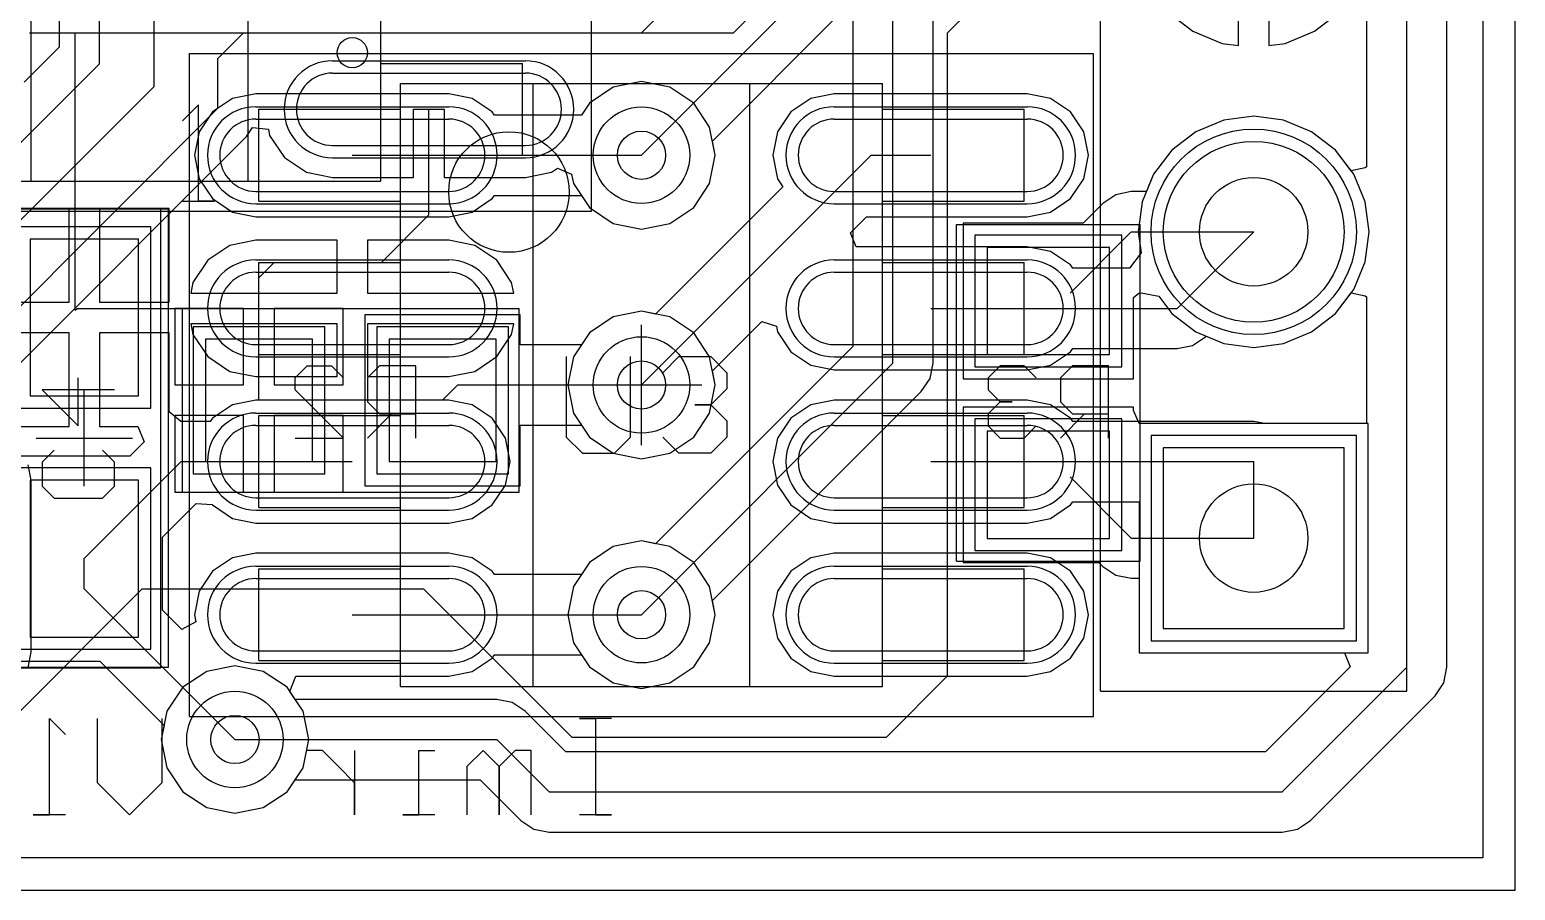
# Model space of a CAD drawing. Header units: millimetres. Extents: x 23.8 to 46.9, y 23.8 to 45.
# Drawn here: x 34.55 to 46.87, y 23.75 to 30.89 of the extents above; entities that cross this region are included whole.
import ezdxf

# ---------------------------------------------------------------- set-up
doc = ezdxf.new("R2010")
doc.units = ezdxf.units.MM
for name, color, linetype in [('BottomLayer', 5, 'Continuous'), ('BottomOverlay', 54, 'Continuous'), ('BottomPaste', 16, 'Continuous'), ('BottomSolder', 6, 'Continuous'), ('KeepOutLayer', 6, 'Continuous'), ('Mechanical13', 56, 'Continuous'), ('Mechanical14', 56, 'Continuous'), ('Mechanical15', 56, 'Continuous'), ('MultiLayer', 9, 'Continuous'), ('PadHoleLayer', 156, 'Continuous'), ('TopLayer', 1, 'Continuous'), ('TopOverlay', 2, 'Continuous'), ('TopPaste', 8, 'Continuous'), ('TopSolder', 216, 'Continuous'), ('ViaHoleLayer', 16, 'Continuous')]:
    doc.layers.add(name, color=color, linetype=linetype)

msp = doc.modelspace()

# ---------------------------------------------------------------- linework, layer by layer
at = {"layer": 'BottomLayer'}
for p, q in [((46.606, 44.745), (46.606, 24.019)), ((41.71, 28.121), (41.71, 36.665)), ((45.974, 25.599), (45.974, 33.02)), ((46.307, 25.599), (46.307, 33.02)), ((34.792, 32.625), (34.792, 30.742)), ((35.125, 30.604), (35.125, 32.625)), ((35.579, 30.416), (35.579, 32.377)), ((42.043, 28.121), (42.043, 32.227)), ((39.624, 30.861), (40.513, 31.75)), ((42.164, 30.861), (43.053, 31.75)), ((44.831, 31.75), (44.831, 30.754)), ((44.577, 30.754), (44.577, 31.623)), ((39.624, 29.845), (41.256, 31.477)), ((45.641, 31.113), (45.641, 29.748)), ((40.212, 29.962), (41.259, 31.009)), ((41.377, 30.96), (41.377, 28.259)), ((43.988, 31.034), (44.198, 30.873)), ((45.21, 30.873), (45.42, 31.034)), ((36.109, 30.648), (36.322, 30.861)), ((36.322, 30.861), (39.624, 30.861)), ((42.164, 25.527), (42.164, 30.861)), ((44.198, 30.873), (44.442, 30.772)), ((44.966, 30.772), (45.21, 30.873)), ((34.792, 30.742), (34.5, 30.451)), ((44.442, 30.772), (44.577, 30.754)), ((44.831, 30.754), (44.966, 30.772)), ((34.12, 29.599), (35.125, 30.604)), ((36.109, 30.234), (36.109, 30.648)), ((37.06, 30.526), (38.66, 30.526)), ((34.3, 29.137), (35.579, 30.416)), ((34.196, 28.321), (36.109, 30.234)), ((37.733, 29.661), (37.733, 30.226)), ((37.733, 30.226), (37.987, 30.226)), ((37.86, 29.351), (37.86, 30.226)), ((37.987, 30.226), (37.987, 29.661)), ((44.456, 30.136), (44.225, 30.04)), ((44.704, 30.168), (44.456, 30.136)), ((44.952, 30.136), (44.704, 30.168)), ((45.183, 30.04), (44.952, 30.136)), ((34.432, 28.085), (36.345, 29.999)), ((36.345, 29.999), (36.396, 30.074)), ((36.396, 30.074), (36.528, 30.061)), ((36.528, 30.061), (36.538, 30.01)), ((36.538, 30.01), (36.661, 29.827)), ((40.236, 29.845), (40.212, 29.962)), ((44.225, 30.04), (44.026, 29.888)), ((45.382, 29.888), (45.183, 30.04)), ((37.06, 29.926), (38.66, 29.926)), ((40.189, 29.611), (40.236, 29.845)), ((44.026, 29.888), (43.874, 29.689)), ((45.514, 29.715), (45.382, 29.888)), ((36.661, 29.827), (36.844, 29.704)), ((38.876, 29.704), (38.926, 29.737)), ((38.926, 29.737), (39.043, 29.689)), ((45.628, 29.741), (45.514, 29.715)), ((45.641, 29.748), (45.628, 29.741)), ((36.844, 29.704), (37.06, 29.661)), ((37.06, 29.661), (37.733, 29.661)), ((37.987, 29.661), (38.66, 29.661)), ((38.66, 29.661), (38.876, 29.704)), ((39.043, 29.689), (39.059, 29.611)), ((39.059, 29.611), (39.191, 29.412)), ((40.057, 29.412), (40.189, 29.611)), ((43.874, 29.689), (43.814, 29.543)), ((43.56, 29.518), (43.452, 29.446)), ((43.688, 29.543), (43.56, 29.518)), ((43.814, 29.543), (43.688, 29.543)), ((37.465, 28.956), (37.86, 29.351)), ((39.191, 29.412), (39.39, 29.28)), ((39.858, 29.28), (40.057, 29.412)), ((43.452, 29.446), (43.288, 29.281)), ((39.39, 29.28), (39.624, 29.233)), ((39.624, 29.233), (39.858, 29.28)), ((43.288, 29.281), (42.292, 29.281)), ((42.292, 29.281), (42.292, 27.992)), ((43.18, 28.702), (43.688, 29.21)), ((43.688, 29.21), (44.704, 29.21)), ((43.508, 29.081), (42.492, 29.081)), ((42.492, 29.081), (42.492, 28.192)), ((43.508, 28.192), (43.508, 29.081)), ((36.449, 28.829), (36.576, 28.956)), ((36.576, 28.956), (37.465, 28.956)), ((36.449, 27.813), (36.449, 28.829)), ((43.708, 28.665), (43.75, 28.7)), ((43.708, 27.992), (43.708, 28.665)), ((43.75, 28.7), (43.771, 28.705)), ((43.771, 28.705), (43.916, 28.677)), ((43.916, 28.677), (44.026, 28.532)), ((45.382, 28.532), (45.514, 28.705)), ((45.514, 28.705), (45.628, 28.679)), ((45.628, 28.679), (45.641, 28.672)), ((45.641, 28.672), (45.641, 27.62)), ((36.322, 28.575), (35.751, 28.575)), ((35.751, 28.575), (35.751, 27.94)), ((36.322, 27.94), (36.322, 28.575)), ((37.148, 28.575), (36.576, 28.575)), ((36.576, 28.575), (36.576, 27.94)), ((37.148, 27.94), (37.148, 28.575)), ((38.617, 28.521), (37.329, 28.521)), ((37.329, 28.521), (37.329, 27.105)), ((38.617, 28.273), (38.617, 28.521)), ((39.39, 28.505), (39.191, 28.373)), ((39.624, 28.552), (39.39, 28.505)), ((39.858, 28.505), (39.624, 28.552)), ((40.057, 28.373), (39.858, 28.505)), ((44.026, 28.532), (44.225, 28.38)), ((45.183, 28.38), (45.382, 28.532)), ((39.191, 28.373), (39.125, 28.273)), ((40.189, 28.174), (40.057, 28.373)), ((44.225, 28.38), (44.456, 28.284)), ((44.952, 28.284), (45.183, 28.38)), ((36.005, 28.321), (36.005, 27.305)), ((36.894, 28.321), (36.005, 28.321)), ((36.894, 27.305), (36.894, 28.321)), ((37.529, 28.321), (37.529, 27.305)), ((38.417, 28.321), (37.529, 28.321)), ((38.417, 27.305), (38.417, 28.321)), ((39.125, 28.273), (38.617, 28.273)), ((41.377, 28.259), (39.741, 26.623)), ((44.456, 28.284), (44.704, 28.252)), ((44.704, 28.252), (44.952, 28.284)), ((39.624, 26.035), (41.71, 28.121)), ((40.236, 27.94), (40.189, 28.174)), ((42.018, 27.993), (42.043, 28.121)), ((42.492, 28.192), (43.508, 28.192)), ((41.946, 27.885), (42.018, 27.993)), ((42.292, 27.992), (43.708, 27.992)), ((35.751, 27.94), (36.322, 27.94)), ((36.576, 27.94), (37.148, 27.94)), ((37.973, 27.813), (38.1, 27.94)), ((38.1, 27.94), (39.624, 27.94)), ((40.189, 27.706), (40.236, 27.94)), ((40.212, 26.152), (41.946, 27.885)), ((43.708, 27.757), (42.292, 27.757)), ((42.292, 27.757), (42.292, 26.468)), ((43.708, 27.728), (43.708, 27.757)), ((36.322, 27.686), (35.751, 27.686)), ((35.751, 27.686), (35.751, 27.051)), ((36.322, 27.051), (36.322, 27.686)), ((37.148, 27.686), (36.576, 27.686)), ((36.576, 27.686), (36.576, 27.051)), ((37.148, 27.051), (37.148, 27.686)), ((40.057, 27.507), (40.189, 27.706)), ((43.754, 27.62), (43.708, 27.728)), ((45.641, 27.62), (43.754, 27.62)), ((38.617, 27.105), (38.617, 27.607)), ((38.617, 27.607), (39.125, 27.607)), ((39.125, 27.607), (39.191, 27.507)), ((39.191, 27.507), (39.39, 27.375)), ((39.858, 27.375), (40.057, 27.507)), ((43.508, 27.557), (42.492, 27.557)), ((42.492, 27.557), (42.492, 26.668)), ((43.508, 26.668), (43.508, 27.557)), ((39.39, 27.375), (39.624, 27.328)), ((39.624, 27.328), (39.858, 27.375)), ((45.454, 27.42), (43.954, 27.42)), ((43.954, 27.42), (43.954, 25.92)), ((45.454, 25.92), (45.454, 27.42)), ((34.558, 27.15), (34.533, 27.278)), ((36.005, 27.305), (36.894, 27.305)), ((37.529, 27.305), (38.417, 27.305)), ((34.558, 25.725), (34.558, 27.15)), ((43.18, 27.178), (43.688, 26.67)), ((35.751, 27.051), (36.322, 27.051)), ((36.576, 27.051), (37.148, 27.051)), ((37.329, 27.105), (38.617, 27.105)), ((39.624, 26.647), (39.39, 26.6)), ((39.741, 26.623), (39.624, 26.647)), ((42.492, 26.668), (43.508, 26.668)), ((43.688, 26.67), (44.704, 26.67)), ((39.39, 26.6), (39.191, 26.468)), ((39.191, 26.468), (39.059, 26.269)), ((42.292, 26.468), (43.418, 26.468)), ((43.418, 26.468), (43.452, 26.434)), ((43.452, 26.434), (43.56, 26.362)), ((39.059, 26.269), (39.012, 26.035)), ((43.56, 26.362), (43.688, 26.337)), ((43.688, 26.337), (43.754, 26.337)), ((43.754, 26.337), (43.754, 25.72)), ((34.25, 25.019), (35.481, 26.25)), ((35.481, 26.25), (37.815, 26.25)), ((37.815, 26.25), (39.046, 25.019)), ((40.236, 26.035), (40.212, 26.152)), ((39.012, 26.035), (39.059, 25.801)), ((40.189, 25.801), (40.236, 26.035)), ((43.954, 25.92), (45.454, 25.92)), ((39.059, 25.801), (39.191, 25.602)), ((40.057, 25.602), (40.189, 25.801)), ((34.533, 25.597), (34.558, 25.725)), ((43.754, 25.72), (45.458, 25.72)), ((45.458, 25.72), (45.506, 25.603)), ((36.016, 25.565), (35.817, 25.433)), ((36.25, 25.612), (36.016, 25.565)), ((36.484, 25.565), (36.25, 25.612)), ((36.683, 25.433), (36.484, 25.565)), ((39.191, 25.602), (39.39, 25.47)), ((39.858, 25.47), (40.057, 25.602)), ((41.656, 25.019), (42.164, 25.527)), ((45.506, 25.603), (44.802, 24.898)), ((44.94, 24.565), (45.974, 25.599)), ((46.282, 25.471), (46.307, 25.599)), ((35.817, 25.433), (35.685, 25.234)), ((36.749, 25.333), (36.683, 25.433)), ((39.39, 25.47), (39.624, 25.423)), ((39.624, 25.423), (39.858, 25.47)), ((46.21, 25.363), (46.282, 25.471)), ((38.423, 25.333), (36.749, 25.333)), ((38.551, 25.308), (38.423, 25.333)), ((38.659, 25.236), (38.551, 25.308)), ((45.176, 24.329), (46.21, 25.363)), ((35.685, 25.234), (35.638, 25)), ((38.996, 24.898), (38.659, 25.236)), ((35.638, 25), (35.685, 24.766)), ((36.25, 25), (38.423, 25)), ((38.423, 25), (38.858, 24.565)), ((39.046, 25.019), (41.656, 25.019)), ((44.802, 24.898), (38.996, 24.898)), ((35.685, 24.766), (35.817, 24.567)), ((36.683, 24.567), (36.749, 24.667)), ((36.749, 24.667), (38.285, 24.667)), ((38.285, 24.667), (38.622, 24.329)), ((35.817, 24.567), (36.016, 24.435)), ((36.484, 24.435), (36.683, 24.567)), ((38.858, 24.565), (44.94, 24.565)), ((36.016, 24.435), (36.25, 24.388)), ((36.25, 24.388), (36.484, 24.435)), ((38.622, 24.329), (38.73, 24.257)), ((45.068, 24.257), (45.176, 24.329)), ((38.73, 24.257), (38.858, 24.232)), ((38.858, 24.232), (44.94, 24.232)), ((44.94, 24.232), (45.068, 24.257)), ((46.606, 24.019), (24.005, 24.019))]:
    msp.add_line(p, q, dxfattribs=at)
for centre, radius in [((39.624, 29.845), 0.4), ((44.704, 29.21), 0.75), ((39.624, 27.94), 0.4), ((39.624, 26.035), 0.4), ((36.25, 25), 0.4)]:
    msp.add_circle(centre, radius, dxfattribs=at)
for centre, start, end in [((37.06, 30.226), 90, 270), ((38.66, 30.226), 270, 90)]:
    msp.add_arc(centre, 0.3, start, end, dxfattribs=at)
at = {"layer": 'BottomOverlay'}
for p, q in [((34.56, 29.631), (34.56, 34.631)), ((36.36, 29.631), (36.36, 34.631)), ((34.56, 29.631), (36.36, 29.631)), ((34.71, 24.375), (34.71, 25.175)), ((34.71, 25.175), (34.843, 25.041)), ((35.11, 24.642), (35.11, 25.175)), ((35.643, 25.175), (35.643, 24.642)), ((39.375, 25.175), (39.108, 25.175)), ((39.108, 25.175), (39.242, 25.175)), ((39.242, 25.175), (39.242, 24.375)), ((36.976, 24.908), (36.842, 24.908)), ((37.109, 24.775), (36.976, 24.908)), ((37.242, 24.908), (37.242, 24.375)), ((37.776, 24.375), (37.776, 24.908)), ((37.776, 24.908), (37.909, 24.908)), ((38.309, 24.908), (38.175, 24.775)), ((38.442, 24.775), (38.309, 24.908)), ((38.575, 24.908), (38.442, 24.775)), ((38.709, 24.908), (38.575, 24.908)), ((38.709, 24.375), (38.709, 24.908)), ((37.242, 24.642), (37.109, 24.775)), ((38.175, 24.775), (38.175, 24.375)), ((38.442, 24.775), (38.442, 24.375)), ((38.442, 24.375), (38.442, 24.775)), ((35.376, 24.375), (35.11, 24.642)), ((35.643, 24.642), (35.376, 24.375)), ((37.242, 24.375), (37.242, 24.642)), ((34.843, 24.375), (34.577, 24.375)), ((34.577, 24.375), (34.71, 24.375)), ((37.909, 24.375), (37.642, 24.375)), ((37.642, 24.375), (37.776, 24.375)), ((39.375, 24.375), (39.108, 24.375)), ((39.242, 24.375), (39.375, 24.375))]:
    msp.add_line(p, q, dxfattribs=at)
at = {"layer": 'BottomPaste'}
for p, q in [((37.06, 30.526), (38.66, 30.526)), ((37.06, 29.926), (38.66, 29.926)), ((43.508, 29.081), (42.492, 29.081)), ((42.492, 29.081), (42.492, 28.192)), ((43.508, 28.192), (43.508, 29.081)), ((36.005, 28.321), (36.005, 27.305)), ((36.894, 28.321), (36.005, 28.321)), ((36.894, 27.305), (36.894, 28.321)), ((37.529, 28.321), (37.529, 27.305)), ((38.417, 28.321), (37.529, 28.321)), ((38.417, 27.305), (38.417, 28.321)), ((42.492, 28.192), (43.508, 28.192)), ((43.508, 27.557), (42.492, 27.557)), ((42.492, 27.557), (42.492, 26.668)), ((43.508, 26.668), (43.508, 27.557)), ((36.005, 27.305), (36.894, 27.305)), ((37.529, 27.305), (38.417, 27.305)), ((42.492, 26.668), (43.508, 26.668))]:
    msp.add_line(p, q, dxfattribs=at)
for centre, start, end in [((37.06, 30.226), 90, 270), ((38.66, 30.226), 270, 90)]:
    msp.add_arc(centre, 0.3, start, end, dxfattribs=at)
at = {"layer": 'BottomSolder'}
for p, q in [((37.06, 30.628), (38.66, 30.628)), ((37.06, 29.824), (38.66, 29.824)), ((43.61, 29.183), (42.39, 29.183)), ((42.39, 29.183), (42.39, 28.091)), ((43.61, 28.091), (43.61, 29.183)), ((35.903, 28.423), (35.903, 27.203)), ((36.995, 28.423), (35.903, 28.423)), ((36.995, 27.203), (36.995, 28.423)), ((37.427, 28.423), (37.427, 27.203)), ((38.519, 28.423), (37.427, 28.423)), ((38.519, 27.203), (38.519, 28.423)), ((42.39, 28.091), (43.61, 28.091)), ((43.61, 27.659), (42.39, 27.659)), ((42.39, 27.659), (42.39, 26.567)), ((43.61, 26.567), (43.61, 27.659)), ((45.556, 27.522), (43.852, 27.522)), ((43.852, 27.522), (43.852, 25.818)), ((45.556, 25.818), (45.556, 27.522)), ((35.903, 27.203), (36.995, 27.203)), ((37.427, 27.203), (38.519, 27.203)), ((42.39, 26.567), (43.61, 26.567)), ((43.852, 25.818), (45.556, 25.818))]:
    msp.add_line(p, q, dxfattribs=at)
msp.add_circle((44.704, 29.21), 0.852, dxfattribs=at)
for centre, start, end in [((37.06, 30.226), 90, 270), ((38.66, 30.226), 270, 90)]:
    msp.add_arc(centre, 0.402, start, end, dxfattribs=at)
at = {"layer": 'KeepOutLayer'}
for p, q in [((46.875, 23.75), (46.875, 45)), ((23.75, 23.75), (46.875, 23.75))]:
    msp.add_line(p, q, dxfattribs=at)
at = {"layer": 'Mechanical13'}
for p, q in [((46.875, 23.75), (46.875, 45)), ((37.624, 25.44), (37.624, 30.44)), ((37.624, 30.44), (41.624, 30.44)), ((41.624, 25.44), (41.624, 30.44)), ((35.947, 30.264), (35.814, 30.13)), ((35.947, 29.464), (35.947, 30.264)), ((36.449, 30.226), (37.624, 30.226)), ((36.449, 29.464), (36.449, 30.226)), ((41.624, 30.226), (42.799, 30.226)), ((42.799, 29.464), (42.799, 30.226)), ((34.365, 29.405), (35.635, 29.405)), ((35.635, 25.595), (35.635, 29.405)), ((35.814, 29.464), (36.081, 29.464)), ((36.081, 29.464), (35.947, 29.464)), ((36.449, 29.464), (37.624, 29.464)), ((41.624, 29.464), (42.799, 29.464)), ((36.449, 28.194), (36.449, 28.956)), ((36.449, 28.956), (37.624, 28.956)), ((41.624, 28.956), (42.799, 28.956)), ((42.799, 28.194), (42.799, 28.956)), ((36.449, 28.194), (37.624, 28.194)), ((39, 28.175), (39, 27.508)), ((39.533, 27.508), (39.533, 28.175)), ((39.8, 28.041), (39.933, 28.175)), ((39.933, 28.175), (40.2, 28.175)), ((40.2, 28.175), (40.333, 28.041)), ((41.624, 28.194), (42.799, 28.194)), ((34.95, 27.6), (34.95, 28)), ((40.333, 28.041), (40.333, 27.908)), ((35.25, 27.9), (34.65, 27.9)), ((34.65, 27.9), (34.95, 27.6)), ((40.333, 27.908), (40.2, 27.775)), ((40.2, 27.775), (40.066, 27.775)), ((40.066, 27.775), (40.2, 27.775)), ((40.2, 27.775), (40.333, 27.642)), ((36.449, 26.924), (36.449, 27.686)), ((36.449, 27.686), (37.624, 27.686)), ((40.333, 27.642), (40.333, 27.508)), ((41.624, 27.686), (42.799, 27.686)), ((42.799, 26.924), (42.799, 27.686)), ((39, 27.508), (39.133, 27.375)), ((39.4, 27.375), (39.533, 27.508)), ((39.933, 27.375), (39.8, 27.508)), ((40.333, 27.508), (40.2, 27.375)), ((34.75, 27.4), (34.65, 27.3)), ((35.25, 27.3), (35.15, 27.4)), ((39.133, 27.375), (39.4, 27.375)), ((40.2, 27.375), (39.933, 27.375)), ((34.65, 27.3), (34.65, 27.1)), ((35.25, 27.1), (35.25, 27.3)), ((34.65, 27.1), (34.75, 27)), ((34.75, 27), (35.15, 27)), ((35.15, 27), (35.25, 27.1)), ((36.449, 26.924), (37.624, 26.924)), ((41.624, 26.924), (42.799, 26.924)), ((36.449, 25.654), (36.449, 26.416)), ((36.449, 26.416), (37.624, 26.416)), ((41.624, 26.416), (42.799, 26.416)), ((42.799, 25.654), (42.799, 26.416)), ((36.449, 25.654), (37.624, 25.654)), ((41.624, 25.654), (42.799, 25.654)), ((34.365, 25.595), (35.635, 25.595)), ((37.624, 25.44), (41.624, 25.44)), ((23.75, 23.75), (46.875, 23.75))]:
    msp.add_line(p, q, dxfattribs=at)
msp.add_circle((38.524, 29.54), 0.5, dxfattribs=at)
at = {"layer": 'Mechanical14'}
for p, q in [((46.875, 23.75), (46.875, 45)), ((37.46, 29.631), (37.46, 34.631)), ((37.46, 30.607), (38.635, 30.607)), ((38.635, 29.845), (38.635, 30.607)), ((37.46, 29.845), (38.635, 29.845)), ((33.46, 29.631), (37.46, 29.631)), ((42.238, 29.272), (43.762, 29.272)), ((42.238, 26.478), (42.238, 29.272)), ((43.762, 26.478), (43.762, 29.272)), ((35.814, 28.575), (38.608, 28.575)), ((35.814, 27.051), (35.814, 28.575)), ((38.608, 27.051), (38.608, 28.575)), ((36.75, 28), (36.85, 28.1)), ((36.75, 27.9), (36.75, 28)), ((36.85, 28.1), (37.05, 28.1)), ((37.05, 28.1), (37.15, 28)), ((37.45, 28.1), (37.35, 28)), ((37.35, 28), (37.35, 27.8)), ((37.75, 28.1), (37.45, 28.1)), ((37.75, 27.5), (37.75, 28.1)), ((42.6, 28.1), (42.5, 28)), ((42.5, 28), (42.5, 27.9)), ((42.8, 28.1), (42.6, 28.1)), ((42.9, 28), (42.8, 28.1)), ((43.2, 28.1), (43.1, 28)), ((43.1, 28), (43.1, 27.8)), ((43.5, 28.1), (43.2, 28.1)), ((43.5, 27.5), (43.5, 28.1)), ((37.15, 27.5), (36.75, 27.9)), ((42.5, 27.9), (42.6, 27.8)), ((37.35, 27.8), (37.45, 27.7)), ((42.6, 27.8), (42.5, 27.7)), ((42.6, 27.8), (42.7, 27.8)), ((42.7, 27.8), (42.6, 27.8)), ((43.1, 27.8), (43.2, 27.7)), ((37.55, 27.7), (37.35, 27.5)), ((37.45, 27.7), (37.75, 27.7)), ((42.5, 27.7), (42.5, 27.6)), ((43.3, 27.7), (43.1, 27.5)), ((43.2, 27.7), (43.5, 27.7)), ((36.75, 27.5), (37.15, 27.5)), ((42.5, 27.6), (42.6, 27.5)), ((42.6, 27.5), (42.8, 27.5)), ((42.8, 27.5), (42.9, 27.6)), ((35.814, 27.051), (38.608, 27.051)), ((42.238, 26.478), (43.762, 26.478)), ((34.71, 24.375), (34.71, 25.175)), ((34.71, 25.175), (34.843, 25.041)), ((35.11, 24.642), (35.11, 25.175)), ((35.643, 25.175), (35.643, 24.642)), ((39.375, 25.175), (39.108, 25.175)), ((39.108, 25.175), (39.242, 25.175)), ((39.242, 25.175), (39.242, 24.375)), ((36.976, 24.908), (36.842, 24.908)), ((37.109, 24.775), (36.976, 24.908)), ((37.242, 24.908), (37.242, 24.375)), ((37.776, 24.375), (37.776, 24.908)), ((37.776, 24.908), (37.909, 24.908)), ((38.309, 24.908), (38.175, 24.775)), ((38.442, 24.775), (38.309, 24.908)), ((38.575, 24.908), (38.442, 24.775)), ((38.709, 24.908), (38.575, 24.908)), ((38.709, 24.375), (38.709, 24.908)), ((37.242, 24.642), (37.109, 24.775)), ((38.175, 24.775), (38.175, 24.375)), ((38.442, 24.775), (38.442, 24.375)), ((38.442, 24.375), (38.442, 24.775)), ((35.376, 24.375), (35.11, 24.642)), ((35.643, 24.642), (35.376, 24.375)), ((37.242, 24.375), (37.242, 24.642)), ((34.843, 24.375), (34.577, 24.375)), ((34.577, 24.375), (34.71, 24.375)), ((37.909, 24.375), (37.642, 24.375)), ((37.642, 24.375), (37.776, 24.375)), ((39.375, 24.375), (39.108, 24.375)), ((39.242, 24.375), (39.375, 24.375)), ((23.75, 23.75), (46.875, 23.75))]:
    msp.add_line(p, q, dxfattribs=at)
at = {"layer": 'Mechanical15'}
for p, q in [((39.21, 29.381), (39.21, 34.881)), ((35.874, 25.19), (35.874, 30.69)), ((35.874, 30.69), (43.374, 30.69)), ((43.374, 25.19), (43.374, 30.69)), ((31.71, 29.381), (39.21, 29.381)), ((34.3, 29.4), (35.7, 29.4)), ((35.7, 25.6), (35.7, 29.4)), ((39.624, 27.44), (39.624, 28.44)), ((35, 27.1), (35, 27.9)), ((39.124, 27.94), (40.124, 27.94)), ((34.6, 27.5), (35.4, 27.5)), ((34.3, 25.6), (35.7, 25.6)), ((35.874, 25.19), (43.374, 25.19))]:
    msp.add_line(p, q, dxfattribs=at)
at = {"layer": 'MultiLayer'}
for p, q in [((45.454, 27.42), (43.954, 27.42)), ((43.954, 27.42), (43.954, 25.92)), ((45.454, 25.92), (45.454, 27.42)), ((43.954, 25.92), (45.454, 25.92))]:
    msp.add_line(p, q, dxfattribs=at)
for centre, radius in [((39.624, 29.845), 0.4), ((44.704, 29.21), 0.75), ((39.624, 27.94), 0.4), ((39.624, 26.035), 0.4), ((36.25, 25), 0.4)]:
    msp.add_circle(centre, radius, dxfattribs=at)
at = {"layer": 'PadHoleLayer'}
for centre in [(44.704, 29.21), (44.704, 26.67)]:
    msp.add_circle(centre, 0.45, dxfattribs=at)
at = {"layer": 'TopLayer'}
for p, q in [((46.606, 44.745), (46.606, 24.019)), ((44.577, 30.754), (44.577, 31.623)), ((44.831, 31.623), (44.831, 30.754)), ((40.386, 30.861), (40.646, 31.121)), ((43.988, 31.034), (44.198, 30.873)), ((45.21, 30.873), (45.42, 31.034)), ((34.544, 30.861), (40.386, 30.861)), ((34.925, 28.559), (34.925, 30.861)), ((44.198, 30.873), (44.442, 30.772)), ((44.966, 30.772), (45.21, 30.873)), ((44.442, 30.772), (44.577, 30.754)), ((44.831, 30.754), (44.966, 30.772)), ((39.624, 30.457), (39.39, 30.41)), ((39.858, 30.41), (39.624, 30.457)), ((36.424, 30.355), (36.229, 30.316)), ((38.024, 30.355), (36.424, 30.355)), ((38.219, 30.316), (38.024, 30.355)), ((39.39, 30.41), (39.191, 30.278)), ((40.057, 30.278), (39.858, 30.41)), ((41.224, 30.355), (41.029, 30.316)), ((42.824, 30.355), (41.224, 30.355)), ((43.019, 30.316), (42.824, 30.355)), ((36.064, 30.205), (35.953, 30.04)), ((36.229, 30.316), (36.064, 30.205)), ((38.384, 30.205), (38.219, 30.316)), ((38.403, 30.178), (38.384, 30.205)), ((39.191, 30.278), (39.125, 30.178)), ((40.189, 30.079), (40.057, 30.278)), ((40.864, 30.205), (40.753, 30.04)), ((41.029, 30.316), (40.864, 30.205)), ((43.184, 30.205), (43.019, 30.316)), ((43.295, 30.04), (43.184, 30.205)), ((36.424, 30.145), (38.024, 30.145)), ((39.125, 30.178), (38.403, 30.178)), ((41.224, 30.145), (42.824, 30.145)), ((44.456, 30.136), (44.225, 30.04)), ((44.704, 30.168), (44.456, 30.136)), ((44.952, 30.136), (44.704, 30.168)), ((45.183, 30.04), (44.952, 30.136)), ((35.953, 30.04), (35.914, 29.845)), ((40.236, 29.845), (40.189, 30.079)), ((40.753, 30.04), (40.714, 29.845)), ((43.334, 29.845), (43.295, 30.04)), ((44.225, 30.04), (44.026, 29.888)), ((45.382, 29.888), (45.183, 30.04)), ((35.914, 29.845), (35.953, 29.65)), ((37.224, 29.845), (39.624, 29.845)), ((39.624, 27.94), (41.529, 29.845)), ((40.189, 29.611), (40.236, 29.845)), ((40.714, 29.845), (40.753, 29.65)), ((41.529, 29.845), (42.024, 29.845)), ((43.295, 29.65), (43.334, 29.845)), ((44.026, 29.888), (43.874, 29.689)), ((45.534, 29.689), (45.382, 29.888)), ((35.953, 29.65), (36.064, 29.485)), ((40.057, 29.412), (40.189, 29.611)), ((40.753, 29.65), (40.797, 29.584)), ((43.184, 29.485), (43.295, 29.65)), ((43.874, 29.689), (43.778, 29.458)), ((45.63, 29.458), (45.534, 29.689)), ((36.064, 29.485), (36.229, 29.374)), ((36.424, 29.545), (38.024, 29.545)), ((38.219, 29.374), (38.384, 29.485)), ((38.384, 29.485), (38.403, 29.512)), ((38.403, 29.512), (39.125, 29.512)), ((39.125, 29.512), (39.191, 29.412)), ((40.797, 29.584), (39.741, 28.528)), ((41.224, 29.545), (42.824, 29.545)), ((43.019, 29.374), (43.184, 29.485)), ((34.873, 29.404), (34.296, 29.404)), ((34.873, 28.627), (34.873, 29.404)), ((35.704, 29.404), (35.127, 29.404)), ((35.127, 29.404), (35.127, 28.627)), ((35.704, 28.627), (35.704, 29.404)), ((36.229, 29.374), (36.424, 29.335)), ((38.024, 29.335), (38.219, 29.374)), ((39.191, 29.412), (39.39, 29.28)), ((39.858, 29.28), (40.057, 29.412)), ((42.824, 29.335), (43.019, 29.374)), ((43.778, 29.458), (43.746, 29.21)), ((45.662, 29.21), (45.63, 29.458)), ((36.424, 29.335), (38.024, 29.335)), ((39.39, 29.28), (39.624, 29.233)), ((39.624, 29.233), (39.858, 29.28)), ((41.358, 29.202), (41.491, 29.335)), ((41.491, 29.335), (42.824, 29.335)), ((35.45, 29.15), (34.55, 29.15)), ((34.55, 29.15), (34.55, 27.85)), ((35.45, 27.85), (35.45, 29.15)), ((36.208, 29.097), (36.025, 28.974)), ((36.424, 29.14), (36.208, 29.097)), ((37.097, 29.14), (36.424, 29.14)), ((37.097, 28.702), (37.097, 29.14)), ((38.024, 29.14), (37.351, 29.14)), ((37.351, 29.14), (37.351, 28.702)), ((38.24, 29.097), (38.024, 29.14)), ((38.423, 28.974), (38.24, 29.097)), ((41.406, 29.085), (41.358, 29.202)), ((43.746, 29.21), (43.769, 29.035)), ((44.069, 28.575), (44.704, 29.21)), ((45.63, 28.962), (45.662, 29.21)), ((36.025, 28.974), (35.902, 28.791)), ((38.546, 28.791), (38.423, 28.974)), ((42.824, 29.085), (41.406, 29.085)), ((43.019, 29.046), (42.824, 29.085)), ((43.184, 28.935), (43.019, 29.046)), ((43.769, 29.035), (43.674, 28.908)), ((36.424, 28.875), (38.024, 28.875)), ((41.224, 28.875), (42.824, 28.875)), ((43.203, 28.908), (43.184, 28.935)), ((43.674, 28.908), (43.203, 28.908)), ((45.534, 28.731), (45.63, 28.962)), ((35.902, 28.791), (35.884, 28.702)), ((38.564, 28.702), (38.546, 28.791)), ((45.382, 28.532), (45.534, 28.731)), ((34.296, 28.627), (34.873, 28.627)), ((35.127, 28.627), (35.704, 28.627)), ((35.884, 28.702), (37.097, 28.702)), ((37.351, 28.702), (38.564, 28.702)), ((34.925, 28.559), (34.941, 28.575)), ((34.941, 28.575), (37.224, 28.575)), ((39.39, 28.505), (39.191, 28.373)), ((39.624, 28.552), (39.39, 28.505)), ((39.741, 28.528), (39.624, 28.552)), ((42.024, 28.575), (44.069, 28.575)), ((45.183, 28.38), (45.382, 28.532)), ((34.873, 28.373), (34.296, 28.373)), ((34.873, 27.596), (34.873, 28.373)), ((35.704, 28.373), (35.127, 28.373)), ((35.127, 28.373), (35.127, 27.596)), ((35.704, 27.718), (35.704, 28.373)), ((37.097, 28.448), (35.884, 28.448)), ((35.884, 28.448), (35.902, 28.359)), ((35.902, 28.359), (36.025, 28.176)), ((37.097, 28.01), (37.097, 28.448)), ((38.564, 28.448), (37.351, 28.448)), ((37.351, 28.448), (37.351, 28.01)), ((38.423, 28.176), (38.546, 28.359)), ((38.546, 28.359), (38.564, 28.448)), ((39.191, 28.373), (39.059, 28.174)), ((40.212, 28.057), (40.622, 28.466)), ((40.622, 28.466), (40.743, 28.429)), ((40.743, 28.429), (40.753, 28.38)), ((40.753, 28.38), (40.864, 28.215)), ((44.952, 28.284), (45.183, 28.38)), ((36.424, 28.275), (38.024, 28.275)), ((41.224, 28.275), (42.824, 28.275)), ((43.184, 28.215), (43.203, 28.242)), ((43.203, 28.242), (44.069, 28.242)), ((44.069, 28.242), (44.197, 28.267)), ((44.197, 28.267), (44.305, 28.339)), ((44.305, 28.339), (44.31, 28.345)), ((44.31, 28.345), (44.456, 28.284)), ((44.456, 28.284), (44.704, 28.252)), ((44.704, 28.252), (44.952, 28.284)), ((36.025, 28.176), (36.208, 28.053)), ((38.24, 28.053), (38.423, 28.176)), ((39.059, 28.174), (39.012, 27.94)), ((40.864, 28.215), (41.029, 28.104)), ((43.019, 28.104), (43.184, 28.215)), ((36.208, 28.053), (36.424, 28.01)), ((36.424, 28.01), (37.097, 28.01)), ((37.351, 28.01), (38.024, 28.01)), ((38.024, 28.01), (38.24, 28.053)), ((40.236, 27.94), (40.212, 28.057)), ((41.029, 28.104), (41.224, 28.065)), ((41.224, 28.065), (42.824, 28.065)), ((42.824, 28.065), (43.019, 28.104)), ((39.012, 27.94), (39.059, 27.706)), ((40.189, 27.706), (40.236, 27.94)), ((34.55, 27.85), (35.45, 27.85)), ((36.229, 27.776), (36.064, 27.665)), ((36.424, 27.815), (36.229, 27.776)), ((38.024, 27.815), (36.424, 27.815)), ((38.219, 27.776), (38.024, 27.815)), ((38.384, 27.665), (38.219, 27.776)), ((41.029, 27.776), (40.864, 27.665)), ((41.224, 27.815), (41.029, 27.776)), ((42.824, 27.815), (41.224, 27.815)), ((43.019, 27.776), (42.824, 27.815)), ((43.184, 27.665), (43.019, 27.776)), ((35.802, 27.638), (35.704, 27.718)), ((35.805, 27.638), (35.802, 27.638)), ((36.045, 27.638), (35.805, 27.638)), ((36.064, 27.665), (36.045, 27.638)), ((38.495, 27.5), (38.384, 27.665)), ((39.059, 27.706), (39.191, 27.507)), ((40.057, 27.507), (40.189, 27.706)), ((40.864, 27.665), (40.753, 27.5)), ((43.203, 27.638), (43.184, 27.665)), ((44.704, 27.638), (43.203, 27.638)), ((44.797, 27.62), (44.704, 27.638)), ((45.654, 27.62), (44.797, 27.62)), ((45.654, 25.72), (45.654, 27.62)), ((34.296, 27.596), (34.873, 27.596)), ((35.127, 27.596), (35.445, 27.596)), ((35.445, 27.596), (35.497, 27.469)), ((36.424, 27.605), (38.024, 27.605)), ((38.534, 27.305), (38.495, 27.5)), ((39.191, 27.507), (39.39, 27.375)), ((39.858, 27.375), (40.057, 27.507)), ((40.753, 27.5), (40.714, 27.305)), ((41.224, 27.605), (42.824, 27.605)), ((35.497, 27.469), (35.378, 27.35)), ((39.39, 27.375), (39.624, 27.328)), ((39.624, 27.328), (39.858, 27.375)), ((45.454, 27.42), (43.954, 27.42)), ((43.954, 27.42), (43.954, 25.92)), ((45.454, 25.92), (45.454, 27.42)), ((35.378, 27.35), (34.35, 27.35)), ((35, 26.5), (35.805, 27.305)), ((35.805, 27.305), (37.224, 27.305)), ((38.495, 27.11), (38.534, 27.305)), ((40.714, 27.305), (40.753, 27.11)), ((42.024, 27.305), (44.704, 27.305)), ((44.704, 26.67), (44.704, 27.305)), ((35.45, 27.15), (34.55, 27.15)), ((34.55, 27.15), (34.55, 25.85)), ((35.45, 25.85), (35.45, 27.15)), ((36.424, 27.005), (38.024, 27.005)), ((38.384, 26.945), (38.495, 27.11)), ((40.753, 27.11), (40.864, 26.945)), ((41.224, 27.005), (42.824, 27.005)), ((35.65, 26.678), (35.929, 26.957)), ((35.929, 26.957), (36.061, 26.949)), ((36.061, 26.949), (36.064, 26.945)), ((36.064, 26.945), (36.229, 26.834)), ((38.219, 26.834), (38.384, 26.945)), ((40.864, 26.945), (41.029, 26.834)), ((43.019, 26.834), (43.184, 26.945)), ((43.184, 26.945), (43.203, 26.972)), ((43.203, 26.972), (43.754, 26.972)), ((43.754, 26.972), (43.754, 25.72)), ((36.229, 26.834), (36.424, 26.795)), ((36.424, 26.795), (38.024, 26.795)), ((38.024, 26.795), (38.219, 26.834)), ((41.029, 26.834), (41.224, 26.795)), ((41.224, 26.795), (42.824, 26.795)), ((42.824, 26.795), (43.019, 26.834)), ((35.65, 26.072), (35.65, 26.678)), ((39.624, 26.647), (39.39, 26.6)), ((39.858, 26.6), (39.624, 26.647)), ((36.229, 26.506), (36.064, 26.395)), ((36.424, 26.545), (36.229, 26.506)), ((38.024, 26.545), (36.424, 26.545)), ((38.219, 26.506), (38.024, 26.545)), ((38.384, 26.395), (38.219, 26.506)), ((39.39, 26.6), (39.191, 26.468)), ((40.057, 26.468), (39.858, 26.6)), ((41.029, 26.506), (40.864, 26.395)), ((41.224, 26.545), (41.029, 26.506)), ((42.824, 26.545), (41.224, 26.545)), ((43.019, 26.506), (42.824, 26.545)), ((43.184, 26.395), (43.019, 26.506)), ((35, 26.25), (35, 26.5)), ((36.064, 26.395), (35.953, 26.23)), ((38.403, 26.368), (38.384, 26.395)), ((39.191, 26.468), (39.125, 26.368)), ((40.189, 26.269), (40.057, 26.468)), ((40.864, 26.395), (40.753, 26.23)), ((43.295, 26.23), (43.184, 26.395)), ((36.424, 26.335), (38.024, 26.335)), ((39.125, 26.368), (38.403, 26.368)), ((40.236, 26.035), (40.189, 26.269)), ((41.224, 26.335), (42.824, 26.335)), ((35, 26.25), (36.25, 25)), ((35.953, 26.23), (35.914, 26.035)), ((40.753, 26.23), (40.714, 26.035)), ((43.334, 26.035), (43.295, 26.23)), ((35.809, 25.912), (35.65, 26.072)), ((35.914, 26.035), (35.926, 25.975)), ((37.224, 26.035), (39.624, 26.035)), ((40.189, 25.801), (40.236, 26.035)), ((40.714, 26.035), (40.753, 25.84)), ((43.295, 25.84), (43.334, 26.035)), ((35.926, 25.975), (35.809, 25.912)), ((43.954, 25.92), (45.454, 25.92)), ((34.55, 25.85), (35.45, 25.85)), ((40.057, 25.602), (40.189, 25.801)), ((40.753, 25.84), (40.864, 25.675)), ((43.184, 25.675), (43.295, 25.84)), ((34.35, 25.65), (35.128, 25.65)), ((35.128, 25.65), (35.662, 25.117)), ((36.424, 25.735), (38.024, 25.735)), ((38.219, 25.564), (38.384, 25.675)), ((38.384, 25.675), (38.403, 25.702)), ((38.403, 25.702), (39.125, 25.702)), ((39.125, 25.702), (39.191, 25.602)), ((40.864, 25.675), (41.029, 25.564)), ((41.224, 25.735), (42.824, 25.735)), ((43.019, 25.564), (43.184, 25.675)), ((43.754, 25.72), (45.654, 25.72)), ((36.706, 25.398), (36.755, 25.525)), ((36.755, 25.525), (38.024, 25.525)), ((38.024, 25.525), (38.219, 25.564)), ((39.191, 25.602), (39.39, 25.47)), ((39.858, 25.47), (40.057, 25.602)), ((41.029, 25.564), (41.224, 25.525)), ((41.224, 25.525), (42.824, 25.525)), ((42.824, 25.525), (43.019, 25.564)), ((36.815, 25.234), (36.706, 25.398)), ((39.39, 25.47), (39.624, 25.423)), ((39.624, 25.423), (39.858, 25.47)), ((36.862, 25), (36.815, 25.234)), ((35.662, 25.117), (35.638, 25)), ((35.638, 25), (35.685, 24.766)), ((36.815, 24.766), (36.862, 25)), ((35.685, 24.766), (35.817, 24.567)), ((36.683, 24.567), (36.815, 24.766)), ((35.817, 24.567), (36.016, 24.435)), ((36.484, 24.435), (36.683, 24.567)), ((36.016, 24.435), (36.25, 24.388)), ((36.25, 24.388), (36.484, 24.435)), ((46.606, 24.019), (24.005, 24.019))]:
    msp.add_line(p, q, dxfattribs=at)
for centre, radius in [((39.624, 29.845), 0.4), ((44.704, 29.21), 0.75), ((39.624, 27.94), 0.4), ((39.624, 26.035), 0.4), ((36.25, 25), 0.4)]:
    msp.add_circle(centre, radius, dxfattribs=at)
for centre, start, end in [((36.424, 29.845), 90, 270), ((38.024, 29.845), 270, 90), ((41.224, 29.845), 90, 270), ((42.824, 29.845), 270, 90), ((36.424, 28.575), 90, 270), ((38.024, 28.575), 270, 90), ((41.224, 28.575), 90, 270), ((42.824, 28.575), 270, 90), ((36.424, 27.305), 90, 270), ((38.024, 27.305), 270, 90), ((41.224, 27.305), 90, 270), ((42.824, 27.305), 270, 90), ((36.424, 26.035), 90, 270), ((38.024, 26.035), 270, 90), ((41.224, 26.035), 90, 270), ((42.824, 26.035), 270, 90)]:
    msp.add_arc(centre, 0.3, start, end, dxfattribs=at)
at = {"layer": 'TopOverlay'}
for p, q in [((43.434, 25.4), (43.434, 43.18)), ((45.974, 25.4), (45.974, 43.18)), ((38.724, 25.44), (38.724, 30.44)), ((38.724, 30.44), (40.524, 30.44)), ((40.524, 25.44), (40.524, 30.44)), ((38.724, 25.44), (40.524, 25.44)), ((43.434, 25.4), (45.974, 25.4))]:
    msp.add_line(p, q, dxfattribs=at)
msp.add_circle((37.224, 30.695), 0.125, dxfattribs=at)
at = {"layer": 'TopPaste'}
for p, q in [((36.424, 30.145), (38.024, 30.145)), ((41.224, 30.145), (42.824, 30.145)), ((36.424, 29.545), (38.024, 29.545)), ((41.224, 29.545), (42.824, 29.545)), ((35.45, 29.15), (34.55, 29.15)), ((34.55, 29.15), (34.55, 27.85)), ((35.45, 27.85), (35.45, 29.15)), ((36.424, 28.875), (38.024, 28.875)), ((41.224, 28.875), (42.824, 28.875)), ((36.424, 28.275), (38.024, 28.275)), ((41.224, 28.275), (42.824, 28.275)), ((34.55, 27.85), (35.45, 27.85)), ((36.424, 27.605), (38.024, 27.605)), ((41.224, 27.605), (42.824, 27.605)), ((35.45, 27.15), (34.55, 27.15)), ((34.55, 27.15), (34.55, 25.85)), ((35.45, 25.85), (35.45, 27.15)), ((36.424, 27.005), (38.024, 27.005)), ((41.224, 27.005), (42.824, 27.005)), ((36.424, 26.335), (38.024, 26.335)), ((41.224, 26.335), (42.824, 26.335)), ((34.55, 25.85), (35.45, 25.85)), ((36.424, 25.735), (38.024, 25.735)), ((41.224, 25.735), (42.824, 25.735))]:
    msp.add_line(p, q, dxfattribs=at)
for centre, start, end in [((36.424, 29.845), 90, 270), ((38.024, 29.845), 270, 90), ((41.224, 29.845), 90, 270), ((42.824, 29.845), 270, 90), ((36.424, 28.575), 90, 270), ((38.024, 28.575), 270, 90), ((41.224, 28.575), 90, 270), ((42.824, 28.575), 270, 90), ((36.424, 27.305), 90, 270), ((38.024, 27.305), 270, 90), ((41.224, 27.305), 90, 270), ((42.824, 27.305), 270, 90), ((36.424, 26.035), 90, 270), ((38.024, 26.035), 270, 90), ((41.224, 26.035), 90, 270), ((42.824, 26.035), 270, 90)]:
    msp.add_arc(centre, 0.3, start, end, dxfattribs=at)
at = {"layer": 'TopSolder'}
for p, q in [((36.424, 30.247), (38.024, 30.247)), ((41.224, 30.247), (42.824, 30.247)), ((36.424, 29.443), (38.024, 29.443)), ((41.224, 29.443), (42.824, 29.443)), ((35.552, 29.252), (34.448, 29.252)), ((35.552, 27.748), (35.552, 29.252)), ((36.424, 28.977), (38.024, 28.977)), ((41.224, 28.977), (42.824, 28.977)), ((36.424, 28.173), (38.024, 28.173)), ((41.224, 28.173), (42.824, 28.173)), ((34.448, 27.748), (35.552, 27.748)), ((36.424, 27.707), (38.024, 27.707)), ((41.224, 27.707), (42.824, 27.707)), ((45.556, 27.522), (43.852, 27.522)), ((43.852, 27.522), (43.852, 25.818)), ((45.556, 25.818), (45.556, 27.522)), ((35.552, 27.252), (34.448, 27.252)), ((35.552, 25.748), (35.552, 27.252)), ((36.424, 26.903), (38.024, 26.903)), ((41.224, 26.903), (42.824, 26.903)), ((36.424, 26.437), (38.024, 26.437)), ((41.224, 26.437), (42.824, 26.437)), ((43.852, 25.818), (45.556, 25.818)), ((34.448, 25.748), (35.552, 25.748)), ((36.424, 25.633), (38.024, 25.633)), ((41.224, 25.633), (42.824, 25.633))]:
    msp.add_line(p, q, dxfattribs=at)
msp.add_circle((44.704, 29.21), 0.852, dxfattribs=at)
for centre, start, end in [((36.424, 29.845), 90, 270), ((38.024, 29.845), 270, 90), ((41.224, 29.845), 90, 270), ((42.824, 29.845), 270, 90), ((36.424, 28.575), 90, 270), ((38.024, 28.575), 270, 90), ((41.224, 28.575), 90, 270), ((42.824, 28.575), 270, 90), ((36.424, 27.305), 90, 270), ((38.024, 27.305), 270, 90), ((41.224, 27.305), 90, 270), ((42.824, 27.305), 270, 90), ((36.424, 26.035), 90, 270), ((38.024, 26.035), 270, 90), ((41.224, 26.035), 90, 270), ((42.824, 26.035), 270, 90)]:
    msp.add_arc(centre, 0.402, start, end, dxfattribs=at)
at = {"layer": 'ViaHoleLayer'}
for centre in [(39.624, 29.845), (39.624, 27.94), (39.624, 26.035), (36.25, 25)]:
    msp.add_circle(centre, 0.2, dxfattribs=at)

doc.saveas('drawing.dxf')
